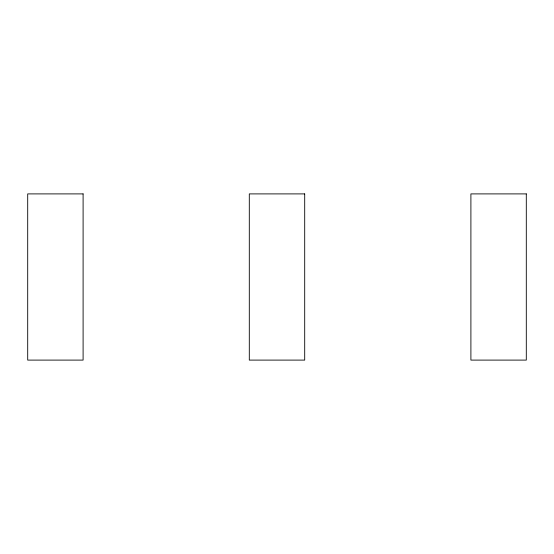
<?xml version="1.0" encoding="UTF-8"?>
<svg xmlns="http://www.w3.org/2000/svg" width="554" height="554" viewBox="0 0 554 554"><rect width="100%" height="100%" fill="white"/><g stroke="black" fill="none" stroke-linecap="round" stroke-linejoin="round"><path stroke-width="0.83" d="M83.1 193.9L27.7 193.9L27.7 360.1L83.1 360.1L83.1 193.9M304.7 193.9L249.3 193.9L249.3 360.1L304.7 360.1L304.7 193.9M526.3 193.9L470.9 193.9L470.9 360.1L526.3 360.1L526.3 193.9"/></g></svg>
